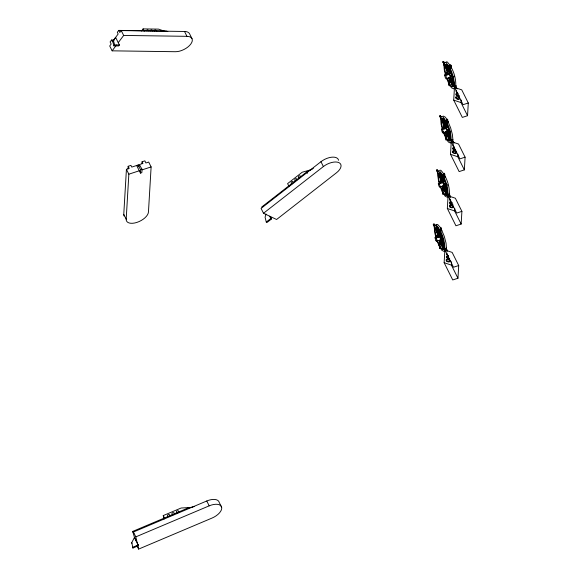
<?xml version="1.0" encoding="UTF-8"?>
<svg xmlns="http://www.w3.org/2000/svg" width="578" height="578" viewBox="0 0 578 578"><rect width="100%" height="100%" fill="white"/><g stroke="black" fill="none" stroke-linecap="round" stroke-linejoin="round"><path stroke-width="0.87" d="M123.764 214.373L126.423 169.318L129.205 168.415L128.157 166.298L130.939 165.395L131.784 167.085L142.918 163.458L142.072 161.768L144.861 160.857L145.916 162.974L148.698 162.064L151.118 166.926L148.459 211.981A12.073 6.141 -26.5 0 1 136.928 222.4A12.073 6.141 -26.5 0 1 126.192 219.235L123.764 214.373A12.073 6.141 -26.5 0 0 124.039 216.006M127.998 168.964L128.157 166.298M126.192 219.235L128.843 174.18L126.423 169.318M140.447 173.104L140.649 169.701L138.518 166.182L136.654 165.496L140.447 173.104L141.841 172.649L142.036 169.246L139.912 165.734L138.048 165.041M141.971 163.56L142.072 161.768M434.309 226.966L433.312 224.228L434.071 223.982L435.104 226.063M438.305 171.876L437.264 169.802L436.506 170.048L437.849 173.472L437.474 173.595M440.703 118.598L439.706 115.86L440.465 115.614L441.151 117.002M443.861 65.235L444.244 65.104L442.9 61.68L443.658 61.434L444.692 63.508M434.721 226.027L434.071 223.982M437.228 170.459L437.264 169.802M440.465 115.614L440.422 116.272L439.663 116.525M443.658 61.434L443.622 62.092L442.864 62.337M438.948 245.52L439.323 245.397L439.656 248.323L440.414 248.078M439.858 240.578L439.851 245.029L439.403 244.126L439.591 240.889M440.4 231.446L440.385 235.983L439.937 235.087L440.125 231.85M440.364 227.746L440.696 230.665L440.364 227.746L441.122 227.501L441.455 230.42L441.231 229.928M442.481 191.889L442.849 194.136L443.608 193.89M442.784 186.708L442.596 189.945L443.044 190.848L443.283 186.802M442.986 176.976L443.369 176.854L443.131 180.9L443.579 181.803L443.817 177.757L442.986 176.976A10.585 2.558 72 0 0 440.111 173.097L439.771 172.923A10.585 2.558 72 0 0 438.377 174.679L438.341 175.336A10.585 2.558 72 0 0 439.251 181.709L439.54 182.814L439.916 182.691L439.627 181.586L441.043 182.294M443.564 173.559L443.89 176.485L443.564 173.559L444.323 173.313L444.771 174.216L444.648 176.239L444.323 173.313M445.335 137.152L445.717 137.029L446.05 139.955L446.808 139.71M446.028 131.712L445.79 135.758L446.238 136.661L446.483 132.615L445.652 131.842M443.174 123.063A10.585 2.558 72 0 0 443.962 127.037L444.251 128.135L442.827 127.406L443.116 128.511L442.734 128.634L442.445 127.528A10.585 2.558 72 0 1 441.534 121.156L441.578 120.499A10.585 2.558 72 0 1 442.965 118.736L443.312 118.909A10.585 2.558 72 0 1 446.187 122.796L447.011 123.569L446.772 127.615L446.324 126.719L446.519 123.482M446.758 119.379L447.09 122.298L446.758 119.379L447.517 119.133L447.849 122.052L447.625 121.561M450.002 85.522L449.243 85.768L448.875 83.521M446.288 68.103A10.585 2.558 72 0 0 447.155 72.85L447.451 73.955L446.021 73.218L446.31 74.324L445.934 74.446L445.638 73.341A10.585 2.558 72 0 1 444.728 66.969L444.771 66.311A10.585 2.558 72 0 1 446.158 64.555L446.505 64.729A10.585 2.558 72 0 1 449.381 68.609L449.756 68.486L449.518 72.532L449.973 73.435L450.211 69.389M449.951 65.191L450.284 68.117L449.951 65.191L450.71 64.946L451.165 65.849L451.042 67.872L450.71 64.946M439.656 248.323L439.771 246.3M442.849 194.136L442.741 191.708M446.05 139.955L446.165 137.932L445.79 138.055M449.243 85.768L449.135 83.34M440.797 241.546L440.609 244.783L440.255 242.261M441.281 233.31L441.144 235.737L440.689 234.834L441.52 235.614A3.396 0.816 72 0 1 442.315 237.768L442.481 238.331M443.998 187.359L443.803 190.596L443.579 190.191M444.482 179.129L444.338 181.557L444.114 181.059L444.713 181.434A3.396 0.816 72 0 1 445.508 183.58L445.681 184.144M445.876 132.333L446.1 132.738A3.396 0.816 72 0 0 446.953 133.894L446.996 136.415L446.548 135.512M447.675 124.942L447.531 127.37L447.083 126.466L447.914 127.247A3.396 0.816 72 0 1 448.709 129.4L448.998 130.498M448.846 77.654L449.294 78.557A3.396 0.816 72 0 0 450.146 79.706L450.197 82.228L449.966 81.823M450.869 70.762L450.732 73.189L450.508 72.691L451.107 73.066A3.396 0.816 72 0 1 451.902 75.212L450.385 75.711A3.396 0.816 72 0 0 449.59 73.558L449.142 72.655A3.396 0.816 72 0 0 448.29 71.506L447.943 71.332A3.396 0.816 72 0 0 447.531 71.853L447.495 72.51A3.396 0.816 72 0 0 447.762 74.403M444.135 262.687L444.879 249.978L452.155 252.405L458.701 265.54L457.957 278.256L452.74 279.954L444.135 262.687L451.404 265.121L457.957 278.256M447.329 208.506L448.08 195.79L455.348 198.225L461.901 211.36L461.15 224.076L455.934 225.774L447.329 208.506L454.597 210.934L461.15 224.076M450.522 154.319L451.274 141.61L458.542 144.038L465.095 157.173L464.344 169.889L459.134 171.587L450.522 154.319L457.798 156.754L464.344 169.889M453.716 100.138L454.467 87.422L461.743 89.857L468.288 102.992L467.544 115.708L462.328 117.406L453.716 100.138L460.991 102.566L467.544 115.708M450.667 197.409L449.323 193.977L449.33 194.367M452.48 140.454L452.516 139.797L453.86 143.221L452.827 141.148M457.054 89.041L455.71 85.609L455.724 85.999M451.404 265.121L451.606 261.733M454.597 210.934L454.749 208.391M457.798 156.754L457.942 154.21M460.991 102.566L461.143 100.023M445.862 66.21L448.275 70.689M446.491 64.693A10.585 2.558 72 0 0 446.288 65.82L445.869 66.6M447.863 71.997L445.147 66.188L447.48 71.6M441.036 118.902L439.706 115.86M443.839 118.187A10.585 2.558 72 0 0 443.088 120.007L443.051 120.665A10.585 2.558 72 0 0 443.095 122.283M450.341 79.865L450.493 79.88A3.396 0.816 72 0 0 450.905 79.359L450.948 78.702A3.396 0.816 72 0 0 450.674 76.809L450.385 75.711M452.451 77.82A3.396 0.816 72 0 1 452.458 78.203L452.422 78.861A3.396 0.816 72 0 1 452.372 79.135M442.965 118.736C444.258 117.652 446.534 126.474 444.749 125.513A3.396 0.816 72 0 0 444.338 126.04L444.294 126.698A3.396 0.816 72 0 0 444.446 128.049M444.677 126.575L441.953 120.376L444.677 126.575L444.294 126.698M447.134 78.24A10.585 2.558 72 0 0 448.607 81.7L449.055 82.603A10.585 2.558 72 0 0 451.931 86.483L452.278 86.657A10.585 2.558 72 0 0 453.665 84.894L453.708 84.236A10.585 2.558 72 0 0 452.798 77.864L452.509 76.766A10.585 2.558 72 0 0 449.829 69.512L449.381 68.609M455.609 87.899L454.951 85.855L455.991 87.935M439.468 174.578L442.228 180.119M440.104 173.06A10.585 2.558 72 0 0 439.894 174.188L439.475 174.968L441.057 178.132M447.148 134.053L447.3 134.06A3.396 0.816 72 0 0 447.712 133.54L447.748 132.882A3.396 0.816 72 0 0 447.48 130.996L447.191 129.891A3.396 0.816 72 0 0 446.397 127.738L445.949 126.842A3.396 0.816 72 0 0 445.096 125.686L444.749 125.513M448.817 133.569A3.396 0.816 72 0 0 449.229 133.048L449.265 132.391A3.396 0.816 72 0 0 449.12 131.04M438.175 236.951A3.396 0.816 72 0 1 437.907 235.065L437.943 234.408A3.396 0.816 72 0 1 438.355 233.88C440.14 234.841 437.864 226.02 436.571 227.103A10.585 2.558 72 0 0 435.183 228.866L435.147 229.524A10.585 2.558 72 0 0 436.058 235.896L436.347 237.002L436.722 236.879L436.433 235.773L438.558 236.828M437.445 226.554A10.585 2.558 72 0 0 436.701 228.375L436.657 229.032A10.585 2.558 72 0 0 436.701 230.651M442.459 186.022L442.907 186.925A3.396 0.816 72 0 0 443.76 188.074L444.106 188.247A3.396 0.816 72 0 0 444.518 187.727L444.554 187.07A3.396 0.816 72 0 0 444.287 185.177L443.991 184.079A3.396 0.816 72 0 0 443.203 181.926L442.748 181.022A3.396 0.816 72 0 0 441.895 179.874L441.556 179.7A3.396 0.816 72 0 0 441.144 180.22L441.101 180.878A3.396 0.816 72 0 0 441.252 182.229M445.92 185.227A3.396 0.816 72 0 1 446.072 186.571L446.028 187.229A3.396 0.816 72 0 1 445.985 187.503M438.283 234.943L435.559 228.744L438.283 234.943L437.907 235.065M440.747 186.607A10.585 2.558 72 0 0 442.221 190.068L442.669 190.971A10.585 2.558 72 0 0 445.544 194.851L445.884 195.024A10.585 2.558 72 0 0 447.278 193.262L447.314 192.604A10.585 2.558 72 0 0 446.404 186.232L446.115 185.133A10.585 2.558 72 0 0 443.442 177.88M449.561 196.961L448.564 194.222L449.944 196.997M449.409 195.913C450.024 186.961 446.967 176.962 440.877 170.315L439.93 170.228M439.258 240.21L439.706 241.105A3.396 0.816 72 0 0 440.559 242.261L440.906 242.428A3.396 0.816 72 0 0 441.317 241.907L441.361 241.25A3.396 0.816 72 0 0 441.086 239.364L440.797 238.259A3.396 0.816 72 0 0 440.002 236.106L439.555 235.21A3.396 0.816 72 0 0 438.702 234.054L438.355 233.88M444.063 246.531L441.736 241.127L444.106 245.874M443.644 243.916L442.495 240.881L444.077 244.046M440.906 242.428L442.423 241.936A3.396 0.816 72 0 0 442.835 241.416L442.878 240.759A3.396 0.816 72 0 0 442.726 239.408M266.039 214.026L265.078 217.155L266.27 222.039L267.094 222.429L271.617 218.896L270.453 216.577M132.933 548.038L131.762 542.626L134.508 537.323L138.474 545.69L132.933 548.038L132.759 547.272L138.301 544.931M112.768 41.703L115.622 37.375L119.415 44.983L118.7 45.944L113.917 45.872L112.768 41.703L113.49 40.742L114.639 44.911L113.917 45.872M111.54 40.012L110.095 41.934L111.149 44.051L109.712 45.973L112.132 50.835L175.416 51.717A12.073 6.141 -26.5 0 0 190.718 44.159A12.073 6.141 -26.5 0 0 186.954 36.327L184.526 31.465L121.243 30.583L119.798 32.505L118.743 30.388L117.305 32.317L118.15 34.008L112.385 41.703L111.54 40.012L114.22 40.048M112.132 50.835L116.46 45.062M118.259 42.656L123.663 35.439L186.954 36.327M141.523 30.995L143.098 28.9L158.524 29.117L164.86 31.364M445.674 62.684L446.317 61.86L447.271 61.947C453.036 68.11 456.403 78.326 455.674 86.267L456.707 88.347M451.953 142.549L452.603 141.726M436.087 225.232L436.73 224.416L437.683 224.495L440.205 227.284M261.661 207.069L306.571 172.042L313.413 168.249M338.585 160.287A12.073 6.141 -26.5 0 0 320.956 161.703L261.083 208.398L263.503 213.26L276.587 219.496L336.461 172.793A12.073 6.141 -26.5 0 0 338.946 162.642A12.073 6.141 -26.5 0 0 323.384 166.558L263.503 213.26M266.27 222.039L270.8 218.506L271.617 218.896M164.051 519.073L163.249 515.576L181.138 508.011L191.896 507.412M134.681 538.089L132.702 531.428L187.72 508.156L194.649 506.451M132.702 531.428L133.749 533.537L133.402 532.013L206.765 500.989A12.073 6.141 -26.5 0 1 219.228 502.427L221.649 507.282A12.073 6.141 -26.5 0 1 212.003 518.076L138.633 549.1L136.899 545.632M138.474 545.69L137.318 543.371L135.823 536.875L209.193 505.844A12.073 6.141 -26.5 0 1 221.649 507.282M443.904 64.57L444.28 64.447L442.9 61.68M446.158 64.555L446.541 64.433L448.665 71.383L446.693 64.447M446.505 64.729L446.881 64.606M444.771 66.311L446.288 65.82M138.518 166.182L139.912 165.734M444.728 66.969L445.111 66.846M450.406 66.094L451.165 65.849M449.453 67.337L449.836 67.214M450.594 66.969L450.97 66.846M449.908 68.24L451.418 67.749M140.649 169.701L142.036 169.246M128.843 174.18L139.284 170.777M142.282 169.802L151.118 166.926M447.943 71.332L448.326 71.21M448.188 67.575L449.084 70.964L449.807 71.007A3.396 0.816 72 0 1 449.995 71.166M448.29 71.506L449.807 71.007M447.531 71.853L447.914 71.73M445.638 73.341L447.155 72.85M449.142 72.655L450.276 72.286M449.749 72.936L449.294 74.331L445.689 75.508M444.749 75.039L448.355 73.861L447.48 72.12M449.59 73.558L451.107 73.066M450.674 76.809L453.174 77.741L452.798 77.864M446.483 78.521L450.089 77.344L450.956 79.085L452.473 78.594M452.509 76.766L452.885 76.643L450.761 75.581L451.057 76.686M449.07 78.146L449.229 77.531L448.99 81.577L449.438 82.481L449.677 78.435L449.294 78.557M450.948 78.702L452.458 78.203M450.905 79.359L452.047 78.984L452.083 78.326L454.055 82.286M450.146 79.706L450.876 79.757L452.661 86.534L450.529 79.583M450.493 79.88L451.476 79.497M448.607 81.7L449.749 81.332M449.055 82.603L450.573 82.105A10.585 2.558 72 0 0 452.285 84.908M448.535 82.972L448.911 82.849M448.983 83.875L449.359 83.752M448.795 84.872L449.554 84.626M453.708 84.236L454.084 84.113L451.324 78.579L454.048 84.771L453.665 84.894M451.931 86.483L453.795 86.165L452.278 86.657M454.575 85.978L456.093 85.486M454.539 86.635L454.915 86.512M456.338 88.629L457.097 88.383M468.288 102.992L463.079 104.69L454.467 87.422M440.703 118.757L441.086 118.635M443.312 118.909L443.687 118.786M441.578 120.499L443.088 120.007M441.534 121.156L443.051 120.665M447.206 120.275L447.964 120.029M446.259 121.525L447.394 121.156M446.707 122.428L448.225 121.929M446.187 122.796L446.563 122.673M445.096 125.686L446.613 125.195M444.338 126.04L444.713 125.917M444.67 126.185L444.287 126.307L445.154 128.049A2.261 0.549 72 0 1 446.021 128.374A2.261 0.549 72 0 1 446.888 131.285A2.261 0.549 72 0 1 446.173 131.466M442.445 127.528L443.962 127.037M445.949 126.842L446.324 126.719M447.69 126.755L446.173 127.247L446.1 128.518L442.495 129.689M446.397 127.738L447.914 127.247M447.191 129.891L448.709 129.4M442.343 132.232L443.788 131.762M447.48 130.996L448.615 130.621M443.29 132.702L446.888 131.531L447.762 133.272L449.279 132.781M446.1 132.738L446.483 132.615M443.94 132.427A10.585 2.558 72 0 0 445.414 135.881L445.862 136.784A10.585 2.558 72 0 0 448.738 140.671L449.084 140.844A10.585 2.558 72 0 0 450.472 139.081L450.515 138.424A10.585 2.558 72 0 0 449.605 132.051L449.98 131.929L449.691 130.823L447.567 129.768L447.856 130.874L449.98 131.929M447.748 132.882L449.265 132.391M446.953 133.894L447.675 133.937L449.46 140.714L447.336 133.771M447.712 133.54L449.229 133.048M447.3 134.06L448.434 133.691L450.219 140.468L448.738 140.671M445.414 135.881L446.931 135.389L447.379 136.292A10.585 2.558 72 0 0 449.453 139.515M445.862 136.784L447.379 136.292M449.084 140.844L450.602 140.346M451.382 140.165L452.899 139.674M451.339 140.822L452.906 140.057L452.422 134.688L450.623 127.868L447.777 121.026M453.896 142.564L453.138 142.809L451.758 140.042L452.755 142.773M465.095 157.173L459.878 158.871L451.274 141.61M437.51 172.938L437.893 172.815L436.506 170.048M439.771 172.923L440.147 172.8L442.278 179.751L440.494 172.974M438.377 174.679L439.894 174.188M438.341 175.336L438.76 174.556L441.52 180.098L442.278 179.852M444.012 174.462L444.771 174.216M443.066 175.705L444.583 175.213M443.514 176.608L445.031 176.117M441.556 179.7L443.413 179.375A3.396 0.816 72 0 1 443.608 179.534M441.895 179.874L443.413 179.375M441.469 180.365L441.093 180.488L441.96 182.229A2.261 0.549 72 0 1 443.326 183.746A2.261 0.549 72 0 1 443.196 185.943M441.101 180.878L441.484 180.755L438.716 175.213M439.251 181.709L440.768 181.217A10.585 2.558 72 0 1 439.901 176.471M442.748 181.022L443.89 180.654M443.355 181.304L442.9 182.699L439.302 183.876M438.355 183.407L441.96 182.229M443.203 181.926L444.713 181.434M443.991 184.079L445.508 183.58M444.287 185.177L445.421 184.808M440.096 186.889L443.694 185.711L444.561 187.453L446.079 186.961M446.115 185.133L446.498 185.011L444.374 183.948L444.663 185.054L446.787 186.109M442.676 186.513L443.059 186.391M444.554 187.07L446.072 186.571M444.518 187.727L445.652 187.351L445.689 186.694L447.661 190.653M443.76 188.074L444.135 187.951L446.267 194.902L444.33 188.11M444.106 188.247L445.241 187.879L447.025 194.656L445.884 195.024M442.221 190.068L443.355 189.7M442.669 190.971L444.186 190.473A10.585 2.558 72 0 0 445.898 193.276M442.141 191.34L442.524 191.217M442.589 192.243L442.972 192.12M447.314 192.604L447.697 192.481L444.93 186.947L447.654 193.139L447.278 193.262M445.544 194.851L447.249 194.519M448.181 194.345L449.698 193.854M448.145 195.003L448.521 194.88M449.662 194.511L449.279 194.634L450.32 196.715M461.901 211.36L456.685 213.058L448.08 195.79M433.276 224.893L434.035 224.64M436.571 227.103L437.3 227.154M435.183 228.866L436.701 228.375M435.147 229.524L436.657 229.032M440.819 228.642L441.578 228.397M439.865 229.892L441.007 229.524M440.32 230.795L441.838 230.297M436.917 227.277A10.585 2.558 72 0 1 439.793 231.164L440.176 231.041M439.793 231.164L440.624 231.937M438.702 234.054L440.024 233.404M437.943 234.408L439.085 234.032L436.318 228.498L438.254 233.107M438.276 234.552L437.893 234.675L438.767 236.416L435.162 237.587M436.058 235.896L437.568 235.405A10.585 2.558 72 0 1 436.787 231.431M439.555 235.21L439.937 235.087M441.296 235.123L439.779 235.614L439.706 236.886L436.101 238.057M440.002 236.106L441.52 235.614M440.797 238.259L442.315 237.768M435.957 240.6L437.394 240.13M441.086 239.364L442.228 238.989M436.896 241.069L440.501 239.899L441.368 241.64L441.744 241.517M439.706 241.105L440.089 240.983M437.553 240.795A10.585 2.558 72 0 0 439.02 244.248L439.468 245.151A10.585 2.558 72 0 0 442.343 249.039L442.69 249.212A10.585 2.558 72 0 0 444.085 247.449L444.121 246.792A10.585 2.558 72 0 0 443.21 240.419L443.463 239.754M441.361 241.25L442.878 240.759M442.502 241.272L442.885 241.149M441.317 241.907L441.7 241.785M442.459 241.539L442.835 241.416M440.559 242.261L441.289 242.305L443.073 249.082L440.942 242.139M439.02 244.248L439.403 244.126M440.161 243.88L440.985 244.66A10.585 2.558 72 0 0 441.939 246.365M439.468 245.151L440.985 244.66M442.343 249.039L442.726 248.916M442.69 249.212L444.207 248.713M444.988 248.533L446.505 248.041M444.952 249.19L446.512 248.424L446.028 243.056L444.236 236.236L441.382 229.394M458.701 265.54L453.492 267.238L444.879 249.978M311.976 169.477L302.2 172.23L287.598 183.609L289.116 186.658M118.743 30.388L166.211 31.06L167.83 31.566M114.639 44.911L119.415 44.983M449.084 70.964L449.424 71.13L447.863 65.206M443.124 116.048L445.255 117.11L446.599 118.916M451.006 142.463L451.656 142.52M447.025 194.656L445.342 189.396M441.888 242.045L443.673 248.822M444.995 127.861L443.586 127.16L443.875 128.258M449.742 130.223L448.326 129.523L448.492 130.086M446.548 184.411L445.132 183.703L445.298 184.266M438.608 236.229L437.192 235.528L437.315 236.062M443.348 238.591L441.939 237.89L442.105 238.454M443.297 239.191L441.18 238.136L441.469 239.241L443.586 240.296M446.043 125.159L444.894 120.231M439.648 233.526L438.276 227.754M449.756 68.486L449.987 68.898M450.573 82.105L450.125 81.209M443.369 176.854L443.593 177.265M444.265 180.531L444.496 180.936M444.186 190.473L443.731 189.577M441.31 230.665L441.534 231.077M445.472 125.664L442.712 120.13L442.676 120.788M450.464 135.678L448.889 132.514L449.641 134.753M443.066 121.575L443.853 123.157M450.493 137.506L448.131 132.759L450.457 138.164M447.119 250.895L446.122 248.164L447.509 250.931L446.751 251.177L445.371 248.41L446.021 250.455M433.312 224.228L434.692 227.002M320.956 161.703L323.384 166.558M306.571 172.042L307.272 173.451M192.004 38.675L189.584 33.813A12.073 6.141 -26.5 0 0 184.526 31.465M269.637 216.186L270.8 218.506M143.098 28.9L144.233 31.183M121.243 30.583L123.663 35.439M206.765 500.989L209.193 505.844M163.249 515.576L164.39 517.859M133.402 532.013L135.823 536.875M135.05 538.826L136.155 541.044L135.982 540.278M445.717 137.029L445.941 137.528M444.735 176.89L444.952 177.388M439.323 245.397L439.547 245.896M446.758 78.724L448.759 83.463L451.497 87.791L453.636 88.853L454.279 88.037C454.9 79.085 451.837 69.085 445.754 62.438L444.807 62.352L444.157 63.175L443.853 64.844L444.338 70.213L445.515 74.945M443.564 132.904L445.559 137.651L448.304 141.978L450.435 143.041L451.086 142.217C451.7 133.272 448.644 123.266 442.56 116.619L441.606 116.539L440.963 117.356L440.66 119.025L441.144 124.4L442.315 129.125M440.364 187.091L442.365 191.831L445.111 196.159L447.242 197.221L447.892 196.404C448.506 187.453 445.45 177.453 439.359 170.806L438.413 170.72L437.763 171.543L437.459 173.212L438.702 181.918M436.86 240.426L439.172 246.018L441.917 250.346L444.049 251.408L444.699 250.585C445.313 241.64 442.249 231.634 436.166 224.987L435.22 224.907L434.569 225.723L434.266 227.392L434.75 232.768L435.928 237.493M454.026 76.267L454.192 76.831M451.519 75.335L451.693 75.899M447.632 184.635L447.798 185.198M451.851 80.356L453.419 86.288L451.736 81.028M444.771 120.91L445.66 124.299M448.311 134.371L449.655 139.45M443.34 118.613L445.125 125.39M441.7 174.419L443.037 179.498L441.802 175.943M438.377 229.278L439.497 233.512M441.924 242.738L443.485 248.663M436.954 226.981L438.738 233.758M137.882 545.827L138.633 549.1M131.762 542.626L131.936 543.392M446.78 72.972L446.902 73.514M449.605 132.051L449.308 130.946A10.585 2.558 72 0 0 446.635 123.692M440.768 181.217L440.891 181.759M440.385 181.34L440.508 181.882M443.21 240.419L442.921 239.314A10.585 2.558 72 0 0 440.241 232.06M437.568 235.405L437.69 235.94M292.143 183.847A1.235 0.99 -64.5 0 1 291.168 182.713A1.235 0.99 -64.5 0 1 292.425 181.478A1.235 0.99 -64.5 0 1 293.183 182.829M172.678 514.709A1.235 1.055 -12.9 0 1 172.006 513.365A1.235 1.055 -12.9 0 1 173.61 512.686A1.235 1.055 -12.9 0 1 174.281 514.03M173.617 514.651A1.235 1.055 -12.9 0 1 173.306 514.738M150.786 30.894A1.235 0.744 36.8 0 1 151.284 29.962A1.235 0.744 36.8 0 1 152.737 30.923M154.644 30.952A1.235 0.744 36.8 0 1 155.41 30.049A1.235 0.744 36.8 0 1 156.696 31.45M295.531 181.001A1.235 0.99 -64.5 0 1 294.932 179.455A1.235 0.99 -64.5 0 1 296.485 178.768A1.235 0.99 -64.5 0 1 296.543 180.553M299.715 178.082A1.235 0.99 -64.5 0 1 298.458 177.222A1.235 0.99 -64.5 0 1 299.635 175.784A1.235 0.99 -64.5 0 1 300.481 177.135M168.516 516.653A1.235 1.055 -12.9 0 1 167.476 515.439A1.235 1.055 -12.9 0 1 169.036 514.55A1.235 1.055 -12.9 0 1 169.809 515.923M169.65 516.176A1.235 1.055 -12.9 0 1 169.419 516.385M177.778 512.852A1.235 1.055 -12.9 0 1 176.398 511.747A1.235 1.055 -12.9 0 1 178.082 510.793A1.235 1.055 -12.9 0 1 178.595 512.39M146.928 30.844A1.235 0.744 36.8 0 1 147.426 29.904A1.235 0.744 36.8 0 1 148.878 30.872M446.931 135.389A10.585 2.558 72 0 1 445.457 131.929M447.235 125.939A3.396 0.816 72 0 1 447.466 126.344M452.191 76.318A3.396 0.816 72 0 1 452.314 76.86M438.774 236.807A2.261 0.549 72 0 1 439.403 236.366A2.261 0.549 72 0 1 440.45 239.198A2.261 0.549 72 0 1 440.002 240.13M442.705 179.455A3.396 0.816 72 0 1 443.066 179.209M448.398 73.594A2.261 0.549 72 0 1 449.886 75.935A2.261 0.549 72 0 1 449.373 77.286M442.806 187.51A10.585 2.558 72 0 1 442.264 186.116M449.2 79.143A10.585 2.558 72 0 1 448.651 77.748M455.775 150.381A1.944 1.04 25 0 1 452.827 149.037A1.944 1.04 25 0 1 454.597 148.084M455.609 149.962A1.944 1.04 25 0 1 453.419 149.052A1.944 1.04 25 0 1 453.21 147.636M449.048 71.361A3.396 0.816 72 0 1 449.46 70.841M440.848 234.307A3.396 0.816 72 0 1 441.072 234.711M456.309 152.758A1.944 1.04 25 0 1 453.239 152.231A1.944 1.04 25 0 1 454.156 150.67M455.529 151.241A1.944 1.04 25 0 1 455.898 151.544M456.172 151.862A1.944 1.04 25 0 1 456.338 152.187M454.185 146.899A1.944 1.04 25 0 1 453.484 144.796M459.272 96.071A1.944 1.04 25 0 1 456.902 95.731A1.944 1.04 25 0 1 456.042 94.048A1.944 1.04 25 0 1 458.26 94.098M459.192 95.731A1.944 1.04 25 0 1 456.62 94.871A1.944 1.04 25 0 1 456.707 93.318M457.545 93.311A1.944 1.04 25 0 1 458.014 93.426M459.532 98.007A1.944 1.04 25 0 1 457.697 98.795A1.944 1.04 25 0 1 456.02 96.829M458.296 96.801A1.944 1.04 25 0 1 458.73 97.061M452.877 204.439A1.944 1.04 25 0 1 450.37 204.005A1.944 1.04 25 0 1 449.8 202.293A1.944 1.04 25 0 1 452.307 202.719M453.188 206.678A1.944 1.04 25 0 1 450.616 206.852A1.944 1.04 25 0 1 450.132 204.865M450.963 204.858A1.944 1.04 25 0 1 451.902 205.168M452.336 205.428A1.944 1.04 25 0 1 452.979 206.05M452.798 204.099A1.944 1.04 25 0 1 450.594 203.535A1.944 1.04 25 0 1 449.821 202.018M450.992 201.086A1.944 1.04 25 0 1 449.98 199.114M450.414 200.06A1.944 1.04 25 0 1 449.93 199.107M457.386 92.718A1.944 1.04 25 0 1 456.374 90.746M456.808 91.692A1.944 1.04 25 0 1 456.367 91.042M447.582 254.544A1.944 1.04 25 0 1 446.946 253.915M449.785 260.23A1.944 1.04 25 0 1 448.109 261.35A1.944 1.04 25 0 1 446.635 259.182M448.239 259.161A1.944 1.04 25 0 1 448.709 259.356M448.268 255.462A1.944 1.04 25 0 1 446.628 254.226A1.944 1.04 25 0 1 447.09 253.164M449.214 258.33A1.944 1.04 25 0 1 446.592 256.769A1.944 1.04 25 0 1 448.427 255.982M449.684 258.619A1.944 1.04 25 0 1 447.314 258.287A1.944 1.04 25 0 1 446.454 256.603A1.944 1.04 25 0 1 448.673 256.646M438.37 183.797A2.261 0.549 72 0 0 439.786 187.279A2.261 0.549 72 0 0 439.526 184.368A2.261 0.549 72 0 0 438.37 183.797M435.169 237.977A2.261 0.549 72 0 0 436.592 241.459A2.261 0.549 72 0 0 436.325 238.555A2.261 0.549 72 0 0 435.169 237.977M444.757 75.429A2.261 0.549 72 0 0 446.18 78.911A2.261 0.549 72 0 0 445.913 76A2.261 0.549 72 0 0 444.757 75.429M441.563 129.609A2.261 0.549 72 0 0 442.979 133.092A2.261 0.549 72 0 0 442.719 130.187A2.261 0.549 72 0 0 441.563 129.609M456.208 98.52A1.944 1.04 25 0 0 459.279 99.048A1.944 1.04 25 0 0 457.133 96.959A1.944 1.04 25 0 0 456.208 98.52M453.015 152.7A1.944 1.04 25 0 0 456.085 153.228A1.944 1.04 25 0 0 453.94 151.147A1.944 1.04 25 0 0 453.015 152.7M449.821 206.888A1.944 1.04 25 0 0 452.892 207.415A1.944 1.04 25 0 0 450.746 205.327A1.944 1.04 25 0 0 449.821 206.888M446.621 261.068A1.944 1.04 25 0 0 449.691 261.596A1.944 1.04 25 0 0 447.545 259.508A1.944 1.04 25 0 0 446.621 261.068"/></g></svg>
